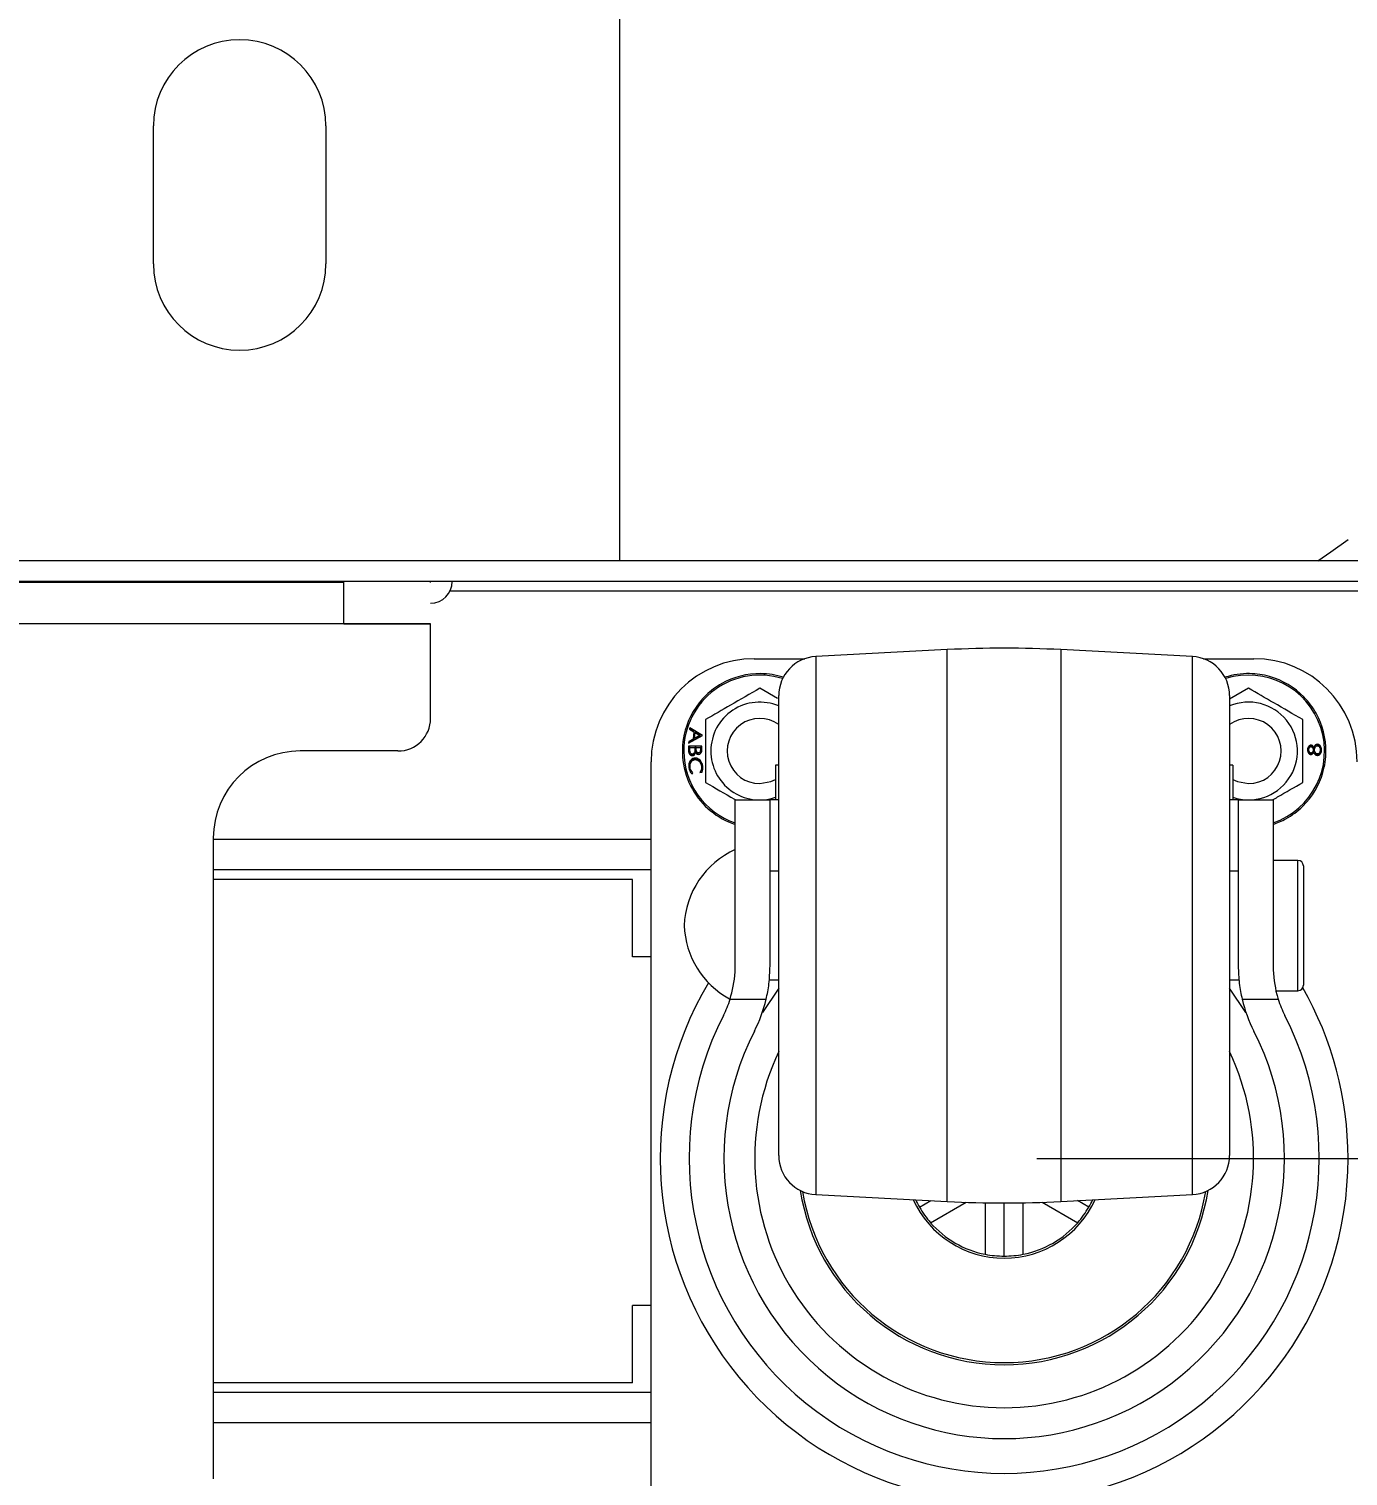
# Model space of a CAD drawing. Header units: inches. Extents: x 40138 to 76695, y -14500 to -5279.
# Drawn here: x 72362 to 72483.5, y -9834.2 to -9701 of the extents above; entities that cross this region are included whole.
import ezdxf

# ---------------------------------------------------------------- set-up
doc = ezdxf.new("R2010")
doc.units = ezdxf.units.IN
doc.header["$LTSCALE"] = 2
doc.header["$MEASUREMENT"] = 0
doc.header["$PDMODE"] = 35
doc.header["$PDSIZE"] = -1
doc.layers.add('M-ANNO-DIMS', color=7, linetype='Continuous', lineweight=13)
doc.layers.add('M-OBJECT-DETAILS', color=7, linetype='Continuous', lineweight=9)
doc.styles.get("Standard").update_dxf_attribs({"font": 'romans.shx', "width": 0.8})
doc.dimstyles.new('Details World Wide', dxfattribs={"dimscale": 4, "dimtxt": 4.5, "dimasz": 3.5, "dimexe": 0.75, "dimexo": 0.75, "dimgap": 0.75, "dimtad": 0, "dimtih": 1, "dimtoh": 1, "dimdec": 0, "dimzin": 4, "dimdsep": 46, "dimtxsty": 'Standard', "dimcen": 0, "dimclrd": 256, "dimclre": 256, "dimclrt": 256, "dimadec": 0, "dimazin": 1, "dimtfac": 1, "dimtdec": 0, "dimtmove": 0, "dimatfit": 3, "dimfxl": 1, "dimtolj": 1, "dimtzin": 0, "dimlwd": -1, "dimlwe": -1, "dimarcsym": 0})

# ---------------------------------------------------------------- blocks, each defined once
blk = doc.blocks.new('*D76')
at = {"layer": 'Defpoints', "color": 0, "transparency": 16777216}
for p in [(72451.82, -9804.96), (72709.68, -9804.96), (72451.82, -10745.95)]:
    blk.add_point(p, dxfattribs=at)
at = {"layer": 'M-ANNO-DIMS', "transparency": 16777216}
for p, q in [((72454.82, -9804.96), (72712.68, -9804.96)), ((72709.68, -9818.96), (72709.68, -10347.13)), ((72709.68, -10731.95), (72709.68, -10494.56)), ((72454.82, -10745.95), (72712.68, -10745.95))]:
    blk.add_line(p, q, dxfattribs=at)
for points in [[(72707.35, -9818.96), (72712.01, -9818.96), (72709.68, -9804.96)], [(72707.35, -10731.95), (72712.01, -10731.95), (72709.68, -10745.95)]]:
    blk.add_solid(points, dxfattribs=at)
at = {"layer": 'M-ANNO-DIMS', "transparency": 16777216, "insert": (72709.68, -10420.84), "char_height": 18, "attachment_point": 5}
blk.add_mtext('\\A1;941\\P [37.05]\\PCASTER\\PCENTER TO\\PCENTER', dxfattribs=at)

msp = doc.modelspace()

# ---------------------------------------------------------------- linework, layer by layer
at = {"layer": 'M-OBJECT-DETAILS', "lineweight": 15}
for p, q in [((72416.446, -9749.953), (72416.446, -9690.953)), ((72373.508, -9722.613), (72373.508, -9709.908)), ((72389.383, -9709.908), (72389.383, -9722.613))]:
    msp.add_line(p, q, dxfattribs=at)
at = {"layer": 'M-OBJECT-DETAILS', "linetype": 'Continuous', "lineweight": 5}
for p, q in [((72548.534, -9749.953), (71955.506, -9749.953)), ((72530.395, -9751.85), (71973.644, -9751.85)), ((72391.02, -9751.95), (72326.02, -9751.95)), ((72391.02, -9755.744), (72391.02, -9751.85)), ((72399.02, -9751.95), (72399.02, -9751.85)), ((72528.992, -9752.739), (72400.811, -9752.739)), ((72399.02, -9755.744), (72105.02, -9755.744)), ((72391.02, -9755.744), (72399.02, -9755.744)), ((72399.02, -9764.453), (72399.02, -9755.744)), ((72396.02, -9767.453), (72387.02, -9767.453)), ((72379.02, -9775.453), (72379.02, -9834.453)), ((72419.32, -9775.614), (72379.02, -9775.614)), ((72419.32, -9778.4), (72379.02, -9778.4)), ((72417.601, -9779.289), (72379.02, -9779.289)), ((72417.601, -9825.614), (72379.02, -9825.614)), ((72419.32, -9826.503), (72379.02, -9826.503)), ((72419.32, -9829.289), (72379.02, -9829.289))]:
    msp.add_line(p, q, dxfattribs=at)
at = {"layer": 'M-OBJECT-DETAILS', "linetype": 'Continuous', "lineweight": 0}
for p, q in [((72446.586, -9758.124), (72434.481, -9758.759)), ((72434.481, -9758.759), (72434.481, -9783.525)), ((72446.586, -9783.525), (72446.586, -9758.124)), ((72469.158, -9758.759), (72457.053, -9758.124)), ((72457.053, -9758.124), (72457.053, -9808.926)), ((72469.158, -9808.291), (72469.158, -9758.759)), ((72428.82, -9758.955), (72433.483, -9758.955)), ((72470.157, -9758.955), (72474.82, -9758.955)), ((72430.965, -9762.631), (72429.32, -9761.682)), ((72431.07, -9804.696), (72431.07, -9762.354)), ((72474.32, -9761.682), (72472.57, -9762.692)), ((72472.57, -9762.354), (72472.57, -9804.696)), ((72422.878, -9765.31), (72422.864, -9765.448)), ((72422.9, -9765.314), (72422.878, -9765.31)), ((72422.878, -9765.448), (72422.878, -9765.31)), ((72424.054, -9766.013), (72422.9, -9765.314)), ((72422.777, -9766.724), (72424.053, -9766.032)), ((72422.783, -9766.578), (72422.777, -9766.724)), ((72423.189, -9766.356), (72422.783, -9766.578)), ((72422.878, -9766.578), (72422.783, -9766.578)), ((72422.864, -9765.448), (72423.241, -9765.676)), ((72422.878, -9765.448), (72422.864, -9765.448)), ((72423.272, -9765.676), (72422.878, -9765.448)), ((72422.878, -9766.578), (72423.272, -9766.356)), ((72422.878, -9766.669), (72422.878, -9766.578)), ((72423.241, -9765.676), (72423.189, -9766.356)), ((72423.272, -9766.356), (72423.189, -9766.356)), ((72423.272, -9765.676), (72423.241, -9765.676)), ((72423.272, -9766.356), (72423.272, -9765.676)), ((72423.32, -9766.285), (72423.362, -9765.749)), ((72423.812, -9766.021), (72423.32, -9766.285)), ((72423.397, -9766.285), (72423.32, -9766.285)), ((72423.397, -9765.749), (72423.362, -9765.749)), ((72423.362, -9765.749), (72423.812, -9766.021)), ((72423.866, -9766.021), (72423.397, -9765.749)), ((72423.397, -9766.285), (72423.866, -9766.021)), ((72423.866, -9766.021), (72423.812, -9766.021)), ((72424.053, -9766.032), (72424.054, -9766.013)), ((72422.769, -9766.994), (72422.763, -9767.399)), ((72422.878, -9767.399), (72422.763, -9767.399)), ((72422.878, -9767.399), (72422.878, -9766.994)), ((72422.89, -9767.32), (72422.892, -9767.128)), ((72422.892, -9767.128), (72423.348, -9767.128)), ((72423.227, -9767.744), (72423.114, -9767.744)), ((72423.446, -9767.498), (72423.331, -9767.498)), ((72423.348, -9767.128), (72423.347, -9767.217)), ((72423.46, -9767.217), (72423.347, -9767.217)), ((72423.46, -9767.128), (72423.348, -9767.128)), ((72423.54, -9767.589), (72423.426, -9767.589)), ((72423.46, -9767.217), (72423.46, -9767.128)), ((72423.473, -9767.219), (72423.474, -9767.128)), ((72423.474, -9767.128), (72423.868, -9767.128)), ((72423.799, -9767.628), (72423.685, -9767.628)), ((72423.868, -9767.128), (72423.865, -9767.311)), ((72423.979, -9767.311), (72423.865, -9767.311)), ((72423.979, -9767.128), (72423.868, -9767.128)), ((72423.979, -9767.311), (72423.979, -9767.128)), ((72423.991, -9767.286), (72423.997, -9766.994)), ((72479.761, -9767.349), (72479.876, -9767.349)), ((72479.949, -9767.051), (72480.06, -9767.051)), ((72479.952, -9767.647), (72480.066, -9767.647)), ((72480.21, -9767.129), (72480.322, -9767.129)), ((72480.21, -9767.562), (72480.325, -9767.562)), ((72480.28, -9767.341), (72480.395, -9767.341)), ((72480.539, -9766.974), (72480.648, -9766.974)), ((72480.55, -9767.724), (72480.663, -9767.724)), ((72480.791, -9766.953), (72480.899, -9766.953)), ((72480.925, -9767.351), (72481.04, -9767.351)), ((72419.32, -9841.455), (72419.32, -9768.455)), ((72422.847, -9768.918), (72422.785, -9768.918)), ((72423.061, -9768.299), (72422.965, -9768.299)), ((72423.491, -9768.244), (72423.393, -9768.244)), ((72423.817, -9769.442), (72424.014, -9769.407)), ((72424.011, -9768.908), (72423.96, -9768.908)), ((72430.77, -9768.755), (72430.77, -9771.955)), ((72431.07, -9768.755), (72430.77, -9768.755)), ((72472.87, -9768.755), (72472.57, -9768.755)), ((72472.87, -9768.755), (72472.87, -9771.955)), ((72423.097, -9769.564), (72423.109, -9769.562)), ((72423.109, -9769.562), (72423.167, -9769.453)), ((72427.07, -9787.251), (72427.07, -9771.955)), ((72427.07, -9771.955), (72430.27, -9771.955)), ((72430.27, -9787.251), (72430.27, -9771.955)), ((72430.77, -9771.955), (72430.27, -9771.955)), ((72431.07, -9771.955), (72430.77, -9771.955)), ((72472.87, -9771.955), (72472.57, -9771.955)), ((72473.37, -9771.955), (72472.87, -9771.955)), ((72473.37, -9771.955), (72473.37, -9787.251)), ((72473.37, -9771.955), (72476.57, -9771.955)), ((72476.57, -9771.955), (72476.57, -9787.251)), ((72431.07, -9778.525), (72430.27, -9778.525)), ((72473.37, -9778.525), (72472.57, -9778.525)), ((72478.87, -9777.525), (72476.57, -9777.525)), ((72478.87, -9789.525), (72478.87, -9777.525)), ((72479.37, -9778.025), (72479.37, -9789.025)), ((72417.601, -9786.4), (72417.601, -9779.289)), ((72434.481, -9783.525), (72434.481, -9808.291)), ((72446.586, -9808.926), (72446.586, -9783.525)), ((72419.32, -9786.4), (72417.601, -9786.4)), ((72431.07, -9789.289), (72429.561, -9791.518)), ((72430.19, -9788.525), (72431.07, -9788.525)), ((72472.57, -9788.525), (72473.446, -9788.525)), ((72474.079, -9791.518), (72472.57, -9789.289)), ((72426.592, -9790.303), (72429.912, -9790.303)), ((72473.727, -9790.303), (72477.047, -9790.303)), ((72476.872, -9789.525), (72478.87, -9789.525)), ((72434.481, -9808.291), (72446.586, -9808.926)), ((72444.025, -9809.455), (72445.079, -9808.847)), ((72445.049, -9810.885), (72448.311, -9809.001)), ((72450.07, -9809.048), (72450.07, -9813.783)), ((72451.82, -9813.955), (72451.82, -9809.063)), ((72453.57, -9813.783), (72453.57, -9809.048)), ((72455.328, -9809.001), (72458.59, -9810.885)), ((72457.053, -9808.926), (72469.158, -9808.291)), ((72459.614, -9809.455), (72458.56, -9808.847)), ((72417.601, -9825.614), (72417.601, -9818.503)), ((72419.32, -9818.503), (72417.601, -9818.503))]:
    msp.add_line(p, q, dxfattribs=at)
at = {"layer": 'M-OBJECT-DETAILS', "linetype": 'Continuous', "lineweight": 5, "flags": 128}
msp.add_lwpolyline([(72480.688, -9749.953), (72481.908, -9749.104), (72483.481, -9747.995)], dxfattribs=at)
at = {"layer": 'M-OBJECT-DETAILS', "linetype": 'Continuous', "lineweight": 0, "flags": 128}
for points in [[(72429.32, -9770.455), (72430.346, -9770.274), (72430.77, -9770.081)], [(72472.87, -9770.081), (72473.294, -9770.274), (72474.32, -9770.455)]]:
    msp.add_lwpolyline(points, dxfattribs=at)
at = {"layer": 'M-OBJECT-DETAILS', "lineweight": 15}
for centre, start, end in [((72381.446, -9709.908), 0, 180), ((72381.446, -9722.613), 180, 0)]:
    msp.add_arc(centre, 7.937, start, end, dxfattribs=at)
at = {"layer": 'M-OBJECT-DETAILS', "linetype": 'Continuous', "lineweight": 5}
for centre, radius, start, end in [((72399.02, -9751.85), 2, 270, 0), ((72474.82, -9768.455), 9.5, 0, 90), ((72396.02, -9764.453), 3, 270, 0), ((72387.02, -9775.453), 8, 90, 180)]:
    msp.add_arc(centre, radius, start, end, dxfattribs=at)
at = {"layer": 'M-OBJECT-DETAILS', "linetype": 'Continuous', "lineweight": 0}
for centre, radius, start, end in [((72434.67, -9762.354), 3.6, 93, 180), ((72451.82, -9857.987), 100, 87, 93), ((72468.97, -9762.354), 3.6, 0, 87), ((72428.82, -9768.455), 9.5, 90, 180), ((72429.32, -9767.455), 6.991, 72.453, 180), ((72429.32, -9767.455), 7.125, 119.40158, 133.82718), ((72429.32, -9767.455), 7.125, 89.18993, 119.40158), ((72429.32, -9767.455), 7.125, 72.27679, 89.18993), ((72474.32, -9767.455), 7.125, 89.18993, 107.72321), ((72474.32, -9767.455), 6.991, 288.77431, 107.547), ((72474.32, -9767.455), 7.125, 74.28676, 89.18993), ((72474.32, -9767.455), 7.125, 44.38376, 74.28676), ((72429.32, -9767.455), 7.125, 133.82718, 164.49332), ((72474.32, -9767.455), 7.125, 29.15255, 44.38376), ((72429.32, -9767.455), 4.5, 67.11462, 180), ((72474.32, -9767.455), 4.5, 251.20263, 112.88538), ((72474.32, -9767.455), 7.125, 359.48437, 29.15255), ((72429.32, -9767.455), 3, 54.31467, 270), ((72474.32, -9767.455), 3, 270, 125.68533), ((72429.32, -9767.455), 7.125, 164.49332, 209.55583), ((72429.32, -9767.455), 6.991, 180, 251.22569), ((72429.32, -9767.455), 4.5, 180, 288.79737), ((72474.32, -9767.455), 7.125, 344.00096, 359.48437), ((72474.32, -9767.455), 7.125, 314.51966, 344.00096), ((72429.32, -9767.455), 7.125, 209.55583, 251.59152), ((72474.32, -9767.455), 7.125, 298.83254, 314.51966), ((72474.32, -9767.455), 7.125, 288.40848, 298.83254), ((72430.364, -9783.815), 8, 114.32063, 177.92229), ((72478.87, -9778.025), 0.5, 0, 90), ((72430.364, -9783.235), 8, 182.07771, 241.47655), ((72451.82, -9804.955), 31.658, 149.28504, 0), ((72478.87, -9789.025), 0.5, 270, 0), ((72451.82, -9804.955), 31.658, 0, 29.72409), ((72417.07, -9787.251), 10, 333.00241, 342.22796), ((72417.07, -9787.251), 13.2, 333.00241, 346.63019), ((72486.57, -9787.251), 13.2, 193.36981, 206.99759), ((72486.57, -9787.251), 10, 197.77204, 206.99759), ((72451.82, -9804.955), 29, 153.00241, 26.99759), ((72451.82, -9804.955), 25.8, 153.00241, 26.99759), ((72451.82, -9804.955), 22.957, 154.66864, 270), ((72451.82, -9804.955), 22.957, 270, 25.33136), ((72434.67, -9804.696), 3.6, 180, 267), ((72468.97, -9804.696), 3.6, 273, 0), ((72451.82, -9804.955), 19, 188.9532, 351.0468), ((72451.82, -9804.955), 18.806, 189.34943, 350.65057), ((72451.82, -9804.955), 9.194, 204.45771, 335.54229), ((72451.82, -9804.955), 9, 205.10054, 210), ((72451.82, -9709.063), 100, 267, 273), ((72451.82, -9804.955), 9, 330, 334.89946), ((72451.82, -9804.955), 9, 210, 221.21227), ((72451.82, -9804.955), 9, 318.78773, 330), ((72451.82, -9804.955), 9, 221.21227, 258.78773), ((72451.82, -9804.955), 9, 281.21227, 318.78773), ((72451.82, -9804.955), 9, 258.78773, 270), ((72451.82, -9804.955), 9, 270, 281.21227)]:
    msp.add_arc(centre, radius, start, end, dxfattribs=at)
for points, knots in [([(72429.32, -9761.682), (72428.426, -9762.197), (72426.756, -9763.162), (72425.093, -9764.122), (72424.32, -9764.568)], [0, 0, 0, 0, 0.5347155, 1, 1, 1, 1]), ([(72479.32, -9764.568), (72478.426, -9764.053), (72476.756, -9763.088), (72475.093, -9762.128), (72474.32, -9761.682)], [0, 0, 0, 0, 0.53471329, 1, 1, 1, 1]), ([(72424.32, -9764.568), (72424.32, -9765.276), (72424.32, -9766.947), (72424.32, -9768.936), (72424.32, -9770.115), (72424.32, -9770.342)], [0, 0, 0, 0, 0.3725821, 0.8790934, 1, 1, 1, 1]), ([(72479.32, -9770.342), (72479.32, -9770.115), (72479.32, -9768.936), (72479.32, -9766.947), (72479.32, -9765.276), (72479.32, -9764.568)], [0, 0, 0, 0, 0.1209066, 0.6274179, 1, 1, 1, 1]), ([(72422.763, -9767.399), (72422.768, -9767.469), (72422.775, -9767.589), (72422.848, -9767.735), (72422.941, -9767.831), (72423.037, -9767.874), (72423.097, -9767.877), (72423.116, -9767.878)], [0, 0, 0, 0, 0.291024, 0.4940776, 0.6973612, 0.8988127, 1, 1, 1, 1]), ([(72423.997, -9766.994), (72423.639, -9766.994), (72423.23, -9766.994), (72422.821, -9766.994), (72422.769, -9766.994)], [0, 0, 0, 0, 0.87284896, 1, 1, 1, 1]), ([(72423.227, -9767.878), (72423.172, -9767.869), (72423.062, -9767.851), (72422.945, -9767.717), (72422.886, -9767.558), (72422.881, -9767.452), (72422.878, -9767.399)], [0, 0, 0, 0, 0.2791306, 0.5586569, 0.7790947, 1, 1, 1, 1]), ([(72423.114, -9767.744), (72423.09, -9767.74), (72423.041, -9767.734), (72422.978, -9767.684), (72422.928, -9767.614), (72422.89, -9767.49), (72422.89, -9767.389), (72422.89, -9767.32)], [0, 0, 0, 0, 0.1551323, 0.3109423, 0.4715206, 0.6350112, 1, 1, 1, 1]), ([(72423.331, -9767.498), (72423.319, -9767.545), (72423.299, -9767.621), (72423.235, -9767.701), (72423.173, -9767.739), (72423.13, -9767.742), (72423.114, -9767.744)], [0, 0, 0, 0, 0.3681949, 0.6055088, 0.844049, 1, 1, 1, 1]), ([(72423.116, -9767.878), (72423.156, -9767.873), (72423.231, -9767.865), (72423.325, -9767.797), (72423.39, -9767.702), (72423.414, -9767.626), (72423.426, -9767.589)], [0, 0, 0, 0, 0.284696, 0.5271512, 0.7702074, 1, 1, 1, 1]), ([(72423.227, -9767.744), (72423.257, -9767.739), (72423.317, -9767.73), (72423.404, -9767.643), (72423.43, -9767.553), (72423.446, -9767.498)], [0, 0, 0, 0, 0.2799228, 0.560403, 1, 1, 1, 1]), ([(72423.347, -9767.217), (72423.346, -9767.241), (72423.346, -9767.288), (72423.343, -9767.382), (72423.336, -9767.452), (72423.331, -9767.498)], [0, 0, 0, 0, 0.2501487, 0.5005773, 1, 1, 1, 1]), ([(72423.426, -9767.589), (72423.453, -9767.631), (72423.502, -9767.707), (72423.603, -9767.756), (72423.664, -9767.761), (72423.689, -9767.763)], [0, 0, 0, 0, 0.4085766, 0.7592839, 1, 1, 1, 1]), ([(72423.446, -9767.498), (72423.451, -9767.446), (72423.461, -9767.353), (72423.46, -9767.259), (72423.46, -9767.217)], [0, 0, 0, 0, 0.5598209, 1, 1, 1, 1]), ([(72423.685, -9767.628), (72423.662, -9767.625), (72423.615, -9767.619), (72423.555, -9767.573), (72423.509, -9767.508), (72423.472, -9767.389), (72423.472, -9767.289), (72423.473, -9767.219)], [0, 0, 0, 0, 0.1545171, 0.3100058, 0.4590067, 0.6162513, 1, 1, 1, 1]), ([(72423.678, -9767.73), (72423.663, -9767.724), (72423.606, -9767.697), (72423.568, -9767.636), (72423.54, -9767.589)], [0, 0, 0, 0, 0.255671, 1, 1, 1, 1]), ([(72423.865, -9767.311), (72423.863, -9767.363), (72423.86, -9767.441), (72423.829, -9767.538), (72423.788, -9767.594), (72423.736, -9767.624), (72423.702, -9767.627), (72423.685, -9767.628)], [0, 0, 0, 0, 0.3546767, 0.5304008, 0.7078811, 0.8606224, 1, 1, 1, 1]), ([(72423.689, -9767.763), (72423.733, -9767.756), (72423.814, -9767.745), (72423.909, -9767.66), (72423.969, -9767.541), (72423.988, -9767.412), (72423.99, -9767.323), (72423.991, -9767.286)], [0, 0, 0, 0, 0.2335275, 0.435005, 0.6102494, 0.8379196, 1, 1, 1, 1]), ([(72423.799, -9767.628), (72423.829, -9767.624), (72423.875, -9767.617), (72423.922, -9767.57), (72423.974, -9767.48), (72423.977, -9767.386), (72423.979, -9767.311)], [0, 0, 0, 0, 0.2492655, 0.3749572, 0.5007177, 1, 1, 1, 1]), ([(72480.06, -9766.916), (72480.024, -9766.921), (72479.951, -9766.932), (72479.859, -9767.005), (72479.792, -9767.11), (72479.755, -9767.227), (72479.751, -9767.308), (72479.75, -9767.342)], [0, 0, 0, 0, 0.209196, 0.419136, 0.6224968, 0.8392317, 1, 1, 1, 1]), ([(72479.75, -9767.342), (72479.755, -9767.399), (72479.764, -9767.515), (72479.836, -9767.66), (72479.936, -9767.753), (72480.017, -9767.779), (72480.058, -9767.781), (72480.062, -9767.781)], [0, 0, 0, 0, 0.26640993, 0.53513826, 0.76601902, 0.97430845, 1, 1, 1, 1]), ([(72479.949, -9767.051), (72479.918, -9767.059), (72479.855, -9767.075), (72479.773, -9767.185), (72479.766, -9767.287), (72479.761, -9767.349)], [0, 0, 0, 0, 0.2790187, 0.5597813, 1, 1, 1, 1]), ([(72479.761, -9767.349), (72479.763, -9767.389), (72479.768, -9767.467), (72479.813, -9767.564), (72479.876, -9767.634), (72479.927, -9767.643), (72479.952, -9767.647)], [0, 0, 0, 0, 0.2807125, 0.5605871, 0.7806453, 1, 1, 1, 1]), ([(72479.876, -9767.349), (72479.878, -9767.297), (72479.882, -9767.216), (72479.93, -9767.122), (72479.982, -9767.071), (72480.029, -9767.052), (72480.054, -9767.051), (72480.06, -9767.051)], [0, 0, 0, 0, 0.3668642, 0.5747334, 0.7822048, 0.9486949, 1, 1, 1, 1]), ([(72480.066, -9767.647), (72480.047, -9767.645), (72480.011, -9767.64), (72479.957, -9767.601), (72479.914, -9767.538), (72479.881, -9767.45), (72479.878, -9767.385), (72479.876, -9767.349)], [0, 0, 0, 0, 0.1606696, 0.322097, 0.5349764, 0.7460873, 1, 1, 1, 1]), ([(72480.21, -9767.562), (72480.175, -9767.629), (72480.112, -9767.748), (72480, -9767.771), (72479.95, -9767.781)], [0, 0, 0, 0, 0.5601053, 1, 1, 1, 1]), ([(72480.322, -9767.129), (72480.295, -9767.079), (72480.252, -9766.999), (72480.159, -9766.932), (72480.098, -9766.918), (72480.065, -9766.916), (72480.06, -9766.916)], [0, 0, 0, 0, 0.4428246, 0.698348, 0.9545763, 1, 1, 1, 1]), ([(72480.06, -9767.051), (72480.082, -9767.054), (72480.126, -9767.061), (72480.186, -9767.108), (72480.237, -9767.182), (72480.265, -9767.266), (72480.268, -9767.323), (72480.269, -9767.344)], [0, 0, 0, 0, 0.1887776, 0.3771115, 0.5951292, 0.8551421, 1, 1, 1, 1]), ([(72480.062, -9767.781), (72480.099, -9767.776), (72480.168, -9767.765), (72480.254, -9767.691), (72480.3, -9767.619), (72480.32, -9767.573), (72480.325, -9767.562)], [0, 0, 0, 0, 0.33026666, 0.61814547, 0.90665561, 1, 1, 1, 1]), ([(72480.065, -9766.95), (72480.085, -9766.962), (72480.148, -9767.001), (72480.185, -9767.077), (72480.21, -9767.129)], [0, 0, 0, 0, 0.31731, 1, 1, 1, 1]), ([(72480.269, -9767.344), (72480.266, -9767.384), (72480.261, -9767.463), (72480.21, -9767.558), (72480.154, -9767.619), (72480.104, -9767.644), (72480.076, -9767.646), (72480.066, -9767.647)], [0, 0, 0, 0, 0.2759428, 0.55344666, 0.76116239, 0.91319048, 1, 1, 1, 1]), ([(72480.539, -9766.974), (72480.498, -9766.983), (72480.416, -9767), (72480.335, -9767.106), (72480.287, -9767.222), (72480.283, -9767.301), (72480.28, -9767.341)], [0, 0, 0, 0, 0.27834813, 0.55851505, 0.77917006, 1, 1, 1, 1]), ([(72480.28, -9767.341), (72480.284, -9767.393), (72480.291, -9767.499), (72480.36, -9767.623), (72480.449, -9767.709), (72480.516, -9767.719), (72480.55, -9767.724)], [0, 0, 0, 0, 0.2802754, 0.5600584, 0.7802475, 1, 1, 1, 1]), ([(72480.642, -9766.839), (72480.604, -9766.843), (72480.527, -9766.852), (72480.421, -9766.936), (72480.36, -9767.04), (72480.33, -9767.111), (72480.322, -9767.129)], [0, 0, 0, 0, 0.2664333, 0.5349526, 0.8800198, 1, 1, 1, 1]), ([(72480.325, -9767.562), (72480.356, -9767.63), (72480.406, -9767.737), (72480.52, -9767.831), (72480.601, -9767.856), (72480.647, -9767.858), (72480.657, -9767.858)], [0, 0, 0, 0, 0.4332129, 0.6822348, 0.9311611, 1, 1, 1, 1]), ([(72480.395, -9767.341), (72480.398, -9767.293), (72480.404, -9767.198), (72480.464, -9767.078), (72480.541, -9766.999), (72480.608, -9766.976), (72480.641, -9766.974), (72480.648, -9766.974)], [0, 0, 0, 0, 0.2650861, 0.5323285, 0.771617, 0.9525407, 1, 1, 1, 1]), ([(72480.663, -9767.724), (72480.635, -9767.72), (72480.577, -9767.713), (72480.498, -9767.649), (72480.433, -9767.554), (72480.4, -9767.442), (72480.396, -9767.37), (72480.395, -9767.341)], [0, 0, 0, 0, 0.1863845, 0.3737767, 0.6124297, 0.8440654, 1, 1, 1, 1]), ([(72480.536, -9766.839), (72480.589, -9766.845), (72480.682, -9766.856), (72480.757, -9766.923), (72480.791, -9766.953)], [0, 0, 0, 0, 0.5594003, 1, 1, 1, 1]), ([(72480.925, -9767.351), (72480.922, -9767.423), (72480.914, -9767.568), (72480.815, -9767.737), (72480.685, -9767.839), (72480.593, -9767.852), (72480.547, -9767.858)], [0, 0, 0, 0, 0.280534, 0.5592796, 0.7798106, 1, 1, 1, 1]), ([(72480.899, -9766.953), (72480.88, -9766.936), (72480.826, -9766.886), (72480.736, -9766.845), (72480.667, -9766.841), (72480.642, -9766.839)], [0, 0, 0, 0, 0.25176822, 0.72589869, 1, 1, 1, 1]), ([(72480.648, -9766.974), (72480.676, -9766.977), (72480.733, -9766.984), (72480.807, -9767.04), (72480.868, -9767.12), (72480.908, -9767.227), (72480.912, -9767.307), (72480.914, -9767.349)], [0, 0, 0, 0, 0.1871367, 0.3749084, 0.562468, 0.7696853, 1, 1, 1, 1]), ([(72480.657, -9767.858), (72480.701, -9767.853), (72480.79, -9767.842), (72480.902, -9767.757), (72480.988, -9767.646), (72481.034, -9767.505), (72481.038, -9767.404), (72481.04, -9767.351)], [0, 0, 0, 0, 0.2089777, 0.4185248, 0.6061146, 0.793912, 1, 1, 1, 1]), ([(72480.914, -9767.349), (72480.91, -9767.409), (72480.904, -9767.504), (72480.85, -9767.62), (72480.782, -9767.69), (72480.715, -9767.721), (72480.675, -9767.723), (72480.663, -9767.724)], [0, 0, 0, 0, 0.327671, 0.5279695, 0.7294623, 0.9178616, 1, 1, 1, 1]), ([(72480.791, -9766.953), (72480.836, -9767.017), (72480.916, -9767.133), (72480.922, -9767.284), (72480.925, -9767.351)], [0, 0, 0, 0, 0.5577332, 1, 1, 1, 1]), ([(72481.04, -9767.351), (72481.039, -9767.314), (72481.035, -9767.217), (72480.995, -9767.07), (72480.93, -9766.99), (72480.899, -9766.953)], [0, 0, 0, 0, 0.25196195, 0.65363633, 1, 1, 1, 1]), ([(72422.965, -9768.299), (72422.92, -9768.36), (72422.829, -9768.483), (72422.779, -9768.708), (72422.783, -9768.855), (72422.785, -9768.918)], [0, 0, 0, 0, 0.3622176, 0.72541365, 1, 1, 1, 1]), ([(72422.785, -9768.918), (72422.8, -9769.016), (72422.829, -9769.214), (72422.959, -9769.435), (72423.063, -9769.532), (72423.097, -9769.564)], [0, 0, 0, 0, 0.3977518, 0.798462, 1, 1, 1, 1]), ([(72422.847, -9768.918), (72422.85, -9768.839), (72422.856, -9768.709), (72422.907, -9768.538), (72422.971, -9768.405), (72423.031, -9768.335), (72423.061, -9768.299)], [0, 0, 0, 0, 0.339813, 0.5599451, 0.7799781, 1, 1, 1, 1]), ([(72423.097, -9769.564), (72423.046, -9769.507), (72422.962, -9769.413), (72422.89, -9769.239), (72422.853, -9769.081), (72422.849, -9768.972), (72422.847, -9768.918)], [0, 0, 0, 0, 0.33932801, 0.55952948, 0.77967969, 1, 1, 1, 1]), ([(72422.912, -9768.917), (72422.912, -9768.83), (72422.911, -9768.671), (72422.997, -9768.466), (72423.125, -9768.318), (72423.268, -9768.251), (72423.36, -9768.245), (72423.393, -9768.244)], [0, 0, 0, 0, 0.2511375, 0.4621492, 0.6729009, 0.8843327, 1, 1, 1, 1]), ([(72423.167, -9769.453), (72423.133, -9769.418), (72423.047, -9769.33), (72422.946, -9769.146), (72422.923, -9768.993), (72422.912, -9768.917)], [0, 0, 0, 0, 0.2495375, 0.6280221, 1, 1, 1, 1]), ([(72423.396, -9768.109), (72423.356, -9768.111), (72423.242, -9768.117), (72423.089, -9768.179), (72422.998, -9768.267), (72422.965, -9768.299)], [0, 0, 0, 0, 0.2515441, 0.7249114, 1, 1, 1, 1]), ([(72423.061, -9768.299), (72423.136, -9768.237), (72423.269, -9768.126), (72423.428, -9768.114), (72423.499, -9768.109)], [0, 0, 0, 0, 0.5590503, 1, 1, 1, 1]), ([(72423.393, -9768.244), (72423.453, -9768.25), (72423.575, -9768.263), (72423.736, -9768.377), (72423.857, -9768.541), (72423.934, -9768.724), (72423.952, -9768.851), (72423.96, -9768.908)], [0, 0, 0, 0, 0.213402, 0.4279451, 0.6255265, 0.8326899, 1, 1, 1, 1]), ([(72424.088, -9768.916), (72424.073, -9768.815), (72424.044, -9768.627), (72423.911, -9768.384), (72423.74, -9768.206), (72423.557, -9768.119), (72423.439, -9768.112), (72423.396, -9768.109)], [0, 0, 0, 0, 0.2433913, 0.4508713, 0.6578404, 0.8742325, 1, 1, 1, 1]), ([(72424.011, -9768.908), (72424.002, -9768.812), (72423.984, -9768.62), (72423.851, -9768.397), (72423.676, -9768.264), (72423.552, -9768.25), (72423.491, -9768.244)], [0, 0, 0, 0, 0.2798932, 0.5595135, 0.7796911, 1, 1, 1, 1]), ([(72423.96, -9768.908), (72423.962, -9768.959), (72423.968, -9769.089), (72423.928, -9769.284), (72423.852, -9769.392), (72423.817, -9769.442)], [0, 0, 0, 0, 0.256311, 0.6516042, 1, 1, 1, 1]), ([(72423.817, -9769.442), (72423.857, -9769.393), (72423.922, -9769.313), (72423.977, -9769.169), (72424.006, -9769.041), (72424.009, -9768.952), (72424.011, -9768.908)], [0, 0, 0, 0, 0.33933302, 0.55951971, 0.77980046, 1, 1, 1, 1]), ([(72424.014, -9769.407), (72424.043, -9769.33), (72424.1, -9769.178), (72424.092, -9769.002), (72424.088, -9768.916)], [0, 0, 0, 0, 0.5097285, 1, 1, 1, 1]), ([(72424.32, -9770.342), (72425.214, -9770.858), (72426.147, -9771.397), (72427.075, -9771.933), (72427.114, -9771.955)], [0, 0, 0, 0, 0.9581621, 1, 1, 1, 1]), ([(72476.525, -9771.955), (72476.683, -9771.864), (72477.617, -9771.325), (72478.547, -9770.788), (72479.32, -9770.342)], [0, 0, 0, 0, 0.1684401, 1, 1, 1, 1]), ([(72426.592, -9790.303), (72426.801, -9789.505), (72427.049, -9788.551), (72427.067, -9787.433), (72427.07, -9787.251)], [0, 0, 0, 0, 0.8369663, 1, 1, 1, 1]), ([(72429.912, -9790.303), (72430.01, -9789.846), (72430.209, -9788.916), (72430.249, -9787.812), (72430.27, -9787.251)], [0, 0, 0, 0, 0.4915571, 1, 1, 1, 1]), ([(72473.37, -9787.251), (72473.389, -9787.793), (72473.427, -9788.898), (72473.626, -9789.829), (72473.727, -9790.303)], [0, 0, 0, 0, 0.4909945, 1, 1, 1, 1]), ([(72476.57, -9787.251), (72476.64, -9788.167), (72476.724, -9789.262), (72477.002, -9790.157), (72477.047, -9790.303)], [0, 0, 0, 0, 0.837031, 1, 1, 1, 1])]:
    msp.add_open_spline(points, degree=3, knots=knots, dxfattribs=at)

# ---------------------------------------------------------------- dimensions: what is measured, and where the dimension line sits
at = {"layer": 'M-ANNO-DIMS'}
dim = msp.add_linear_dim(base=(72709.679, -9804.955), p1=(72451.82, -10745.945), p2=(72451.82, -9804.955), angle=90, text='<>\\PCASTER\\PCENTER TO\\PCENTER', dimstyle='Details World Wide', override={"dimpost": '\\X'}, dxfattribs=at)
dim.commit()
dim.dimension.update_dxf_attribs({"geometry": '*D76', "text_midpoint": (72709.679, -10420.844), "dimtype": 160})

doc.saveas('drawing.dxf')
